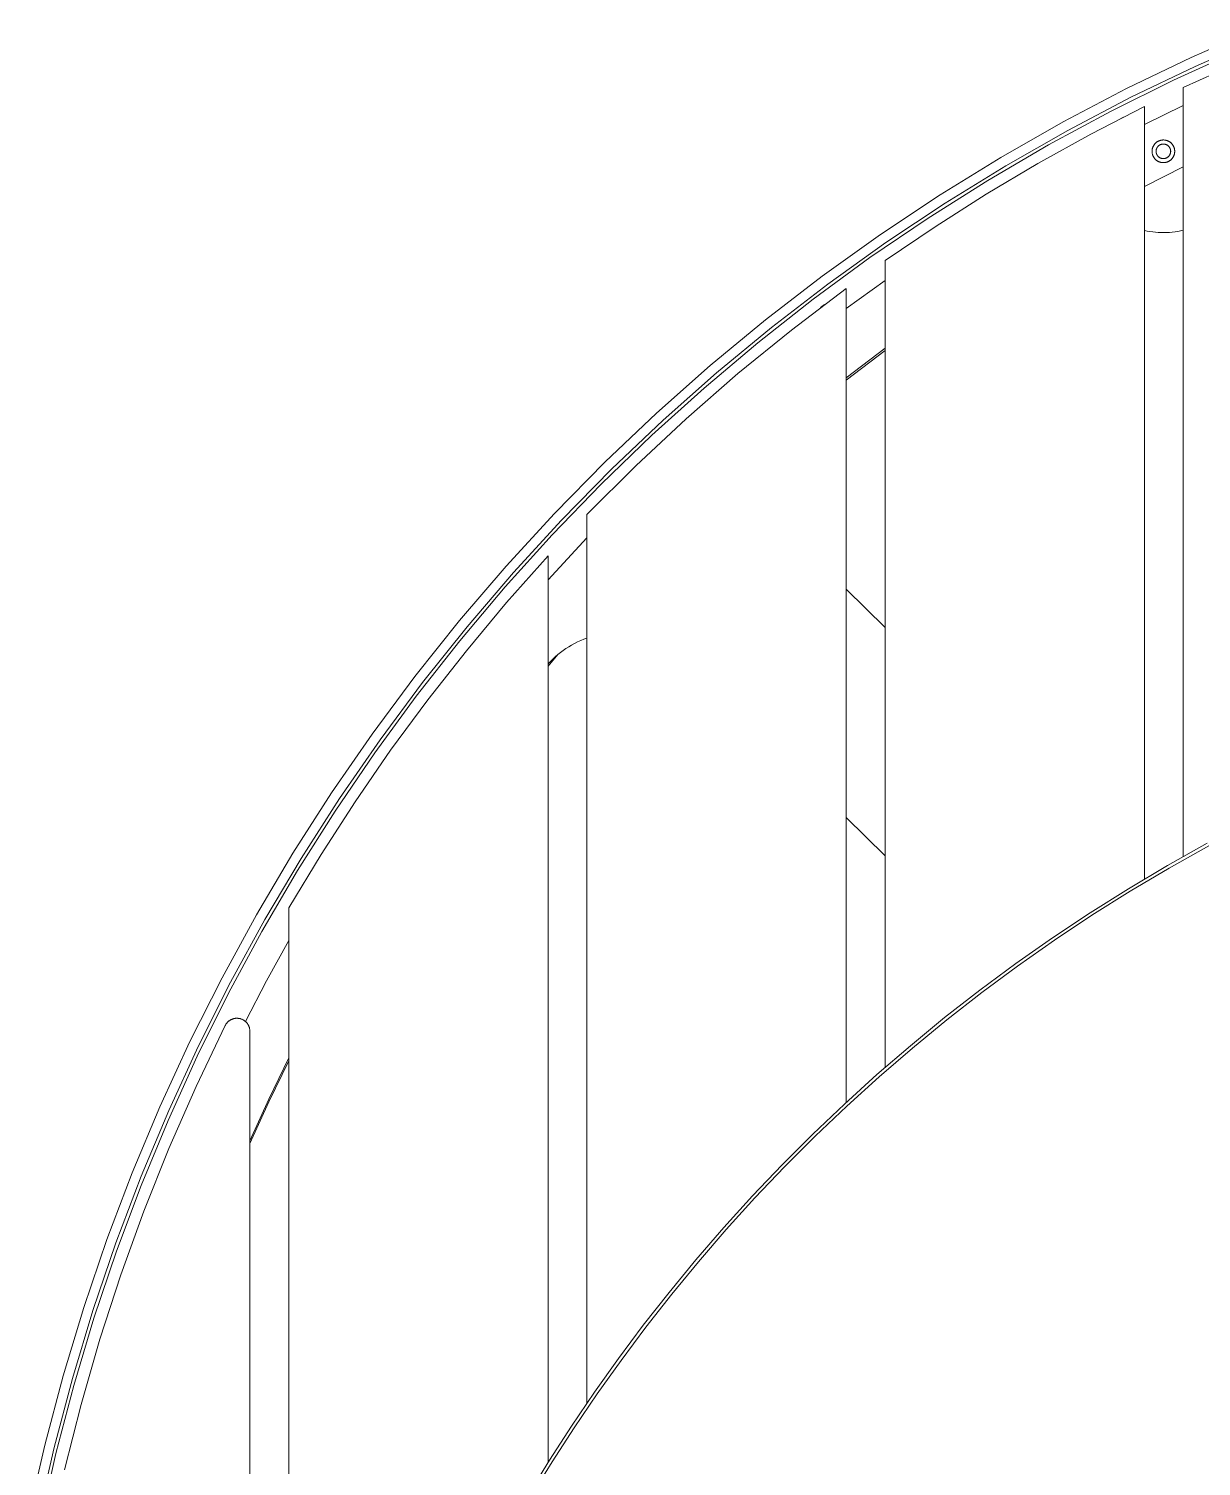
# Model space of a CAD drawing. Header units: inches. Extents: x 214 to 477, y -11 to 187.
# Drawn here: x 361.02 to 375.26, y 27.33 to 44.8 of the extents above; entities that cross this region are included whole.
import ezdxf

# ---------------------------------------------------------------- set-up
doc = ezdxf.new("R2010")
doc.units = ezdxf.units.IN
doc.layers.add('ZANO_R', color=7, linetype='Continuous', lineweight=0)

msp = doc.modelspace()

# ---------------------------------------------------------------- linework, layer by layer
at = {"layer": 'ZANO_R'}
for p, q in [((375.13785, 44.44602), (375.9341, 44.79615)), ((375.18725, 44.33873), (375.97977, 44.68722)), ((374.35416, 44.06861), (375.13785, 44.44602)), ((375.70117, 44.52551), (374.92289, 44.17154)), ((375.81425, 44.43006), (375.04304, 44.08157)), ((374.40723, 43.9631), (375.18725, 44.33873)), ((373.58396, 43.66438), (374.35416, 44.06861)), ((374.92289, 44.17154), (374.15714, 43.7912)), ((375.04304, 44.08157), (375.04304, 34.74077)), ((373.64064, 43.56076), (374.40723, 43.9631)), ((374.57059, 43.85221), (373.91914, 43.51533)), ((375.04304, 43.86366), (374.57056, 43.63202)), ((374.57059, 34.46673), (374.57059, 43.85221)), ((372.82817, 43.2338), (373.58396, 43.66438)), ((374.15714, 43.7912), (373.40482, 43.38494)), ((374.28364, 43.70682), (374.31512, 43.723)), ((372.8884, 43.1322), (373.64064, 43.56076)), ((373.91914, 43.51533), (373.2779, 43.15939)), ((374.57059, 43.5318), (374.57059, 43.63191)), ((373.40482, 43.38494), (372.66681, 42.95323)), ((374.66321, 43.30717), (374.66329, 43.31193)), ((374.66329, 43.31193), (374.66354, 43.31668)), ((374.66354, 43.31668), (374.66395, 43.32142)), ((374.66395, 43.32142), (374.66452, 43.32614)), ((374.66452, 43.32614), (374.66526, 43.33084)), ((374.66526, 43.33084), (374.66615, 43.33551)), ((374.66615, 43.33551), (374.66721, 43.34015)), ((374.66721, 43.34015), (374.66843, 43.34475)), ((374.66843, 43.34475), (374.66981, 43.3493)), ((374.66981, 43.3493), (374.67134, 43.3538)), ((374.67134, 43.3538), (374.67302, 43.35825)), ((374.67302, 43.35825), (374.67486, 43.36264)), ((374.67486, 43.36264), (374.67685, 43.36696)), ((374.67685, 43.36696), (374.67899, 43.37121)), ((374.67899, 43.37121), (374.68127, 43.37538)), ((374.68127, 43.37538), (374.6837, 43.37948)), ((374.6837, 43.37948), (374.68627, 43.38348)), ((374.68627, 43.38348), (374.68897, 43.3874)), ((374.68897, 43.3874), (374.6918, 43.39121)), ((374.6918, 43.39121), (374.69477, 43.39493)), ((374.69477, 43.39493), (374.69786, 43.39855)), ((374.69786, 43.39855), (374.70108, 43.40205)), ((374.70108, 43.40205), (374.70441, 43.40545)), ((374.70441, 43.40545), (374.70786, 43.40872)), ((374.70786, 43.40872), (374.71142, 43.41188)), ((374.71142, 43.41188), (374.71509, 43.41491)), ((374.71242, 43.30717), (374.71247, 43.31023)), ((374.71247, 43.31023), (374.71263, 43.31328)), ((374.71263, 43.31328), (374.7129, 43.31633)), ((374.7129, 43.31633), (374.71326, 43.31937)), ((374.71326, 43.31937), (374.71374, 43.32239)), ((374.71374, 43.32239), (374.71431, 43.32539)), ((374.71431, 43.32539), (374.71499, 43.32837)), ((374.71499, 43.32837), (374.71578, 43.33133)), ((374.71509, 43.41491), (374.71886, 43.41781)), ((374.71578, 43.33133), (374.71666, 43.33426)), ((374.71666, 43.33426), (374.71765, 43.33715)), ((374.71765, 43.33715), (374.71873, 43.34001)), ((374.71873, 43.34001), (374.71991, 43.34283)), ((374.71886, 43.41781), (374.72273, 43.42058)), ((374.71991, 43.34283), (374.72119, 43.34561)), ((374.72119, 43.34561), (374.72257, 43.34834)), ((374.72257, 43.34834), (374.72403, 43.35102)), ((374.72273, 43.42058), (374.72669, 43.42321)), ((374.72403, 43.35102), (374.72559, 43.35365)), ((374.72559, 43.35365), (374.72724, 43.35623)), ((374.72669, 43.42321), (374.73074, 43.42571)), ((374.72724, 43.35623), (374.72898, 43.35874)), ((374.72898, 43.35874), (374.7308, 43.3612)), ((374.73074, 43.42571), (374.73487, 43.42806)), ((374.7308, 43.3612), (374.73271, 43.36359)), ((374.73271, 43.36359), (374.7347, 43.36591)), ((374.7347, 43.36591), (374.73677, 43.36817)), ((374.73487, 43.42806), (374.73908, 43.43027)), ((374.73677, 43.36817), (374.73891, 43.37035)), ((374.73891, 43.37035), (374.74113, 43.37245)), ((374.73908, 43.43027), (374.74337, 43.43234)), ((374.74113, 43.37245), (374.74342, 43.37448)), ((374.74337, 43.43234), (374.74772, 43.43425)), ((374.74342, 43.37448), (374.74577, 43.37643)), ((374.74577, 43.37643), (374.7482, 43.3783)), ((374.74772, 43.43425), (374.75214, 43.43601)), ((374.7482, 43.3783), (374.75068, 43.38008)), ((374.75068, 43.38008), (374.75323, 43.38177)), ((374.75214, 43.43601), (374.75662, 43.43762)), ((374.75323, 43.38177), (374.75583, 43.38337)), ((374.75583, 43.38337), (374.75849, 43.38489)), ((374.75662, 43.43762), (374.76115, 43.43908)), ((374.75849, 43.38489), (374.7612, 43.38631)), ((374.76115, 43.43908), (374.76572, 43.44038)), ((374.7612, 43.38631), (374.76395, 43.38764)), ((374.76395, 43.38764), (374.76675, 43.38887)), ((374.76572, 43.44038), (374.77034, 43.44151)), ((374.76675, 43.38887), (374.76959, 43.39)), ((374.76959, 43.39), (374.77247, 43.39103)), ((374.77034, 43.44151), (374.775, 43.44249)), ((374.77247, 43.39103), (374.77538, 43.39197)), ((374.775, 43.44249), (374.77968, 43.44331)), ((374.77538, 43.39197), (374.77832, 43.3928)), ((374.77832, 43.3928), (374.78129, 43.39354)), ((374.77968, 43.44331), (374.78439, 43.44396)), ((374.78129, 43.39354), (374.78428, 43.39416)), ((374.78428, 43.39416), (374.7873, 43.39469)), ((374.78439, 43.44396), (374.78913, 43.44446)), ((374.7873, 43.39469), (374.79033, 43.39511)), ((374.78913, 43.44446), (374.79387, 43.44478)), ((374.79033, 43.39511), (374.79337, 43.39543)), ((374.79337, 43.39543), (374.79642, 43.39564)), ((374.79387, 43.44478), (374.79863, 43.44495)), ((374.79642, 43.39564), (374.79947, 43.39574)), ((374.79863, 43.44495), (374.80338, 43.44495)), ((374.79947, 43.39574), (374.80253, 43.39574)), ((374.80253, 43.39574), (374.80559, 43.39564)), ((374.80338, 43.44495), (374.80814, 43.44478)), ((374.80559, 43.39564), (374.80864, 43.39543)), ((374.80814, 43.44478), (374.81288, 43.44446)), ((374.80864, 43.39543), (374.81168, 43.39511)), ((374.81168, 43.39511), (374.81471, 43.39469)), ((374.81288, 43.44446), (374.81761, 43.44396)), ((374.81471, 43.39469), (374.81772, 43.39416)), ((374.81761, 43.44396), (374.82232, 43.44331)), ((374.81772, 43.39416), (374.82072, 43.39354)), ((374.82072, 43.39354), (374.82368, 43.3928)), ((374.82232, 43.44331), (374.82701, 43.44249)), ((374.82368, 43.3928), (374.82663, 43.39197)), ((374.82663, 43.39197), (374.82954, 43.39103)), ((374.82701, 43.44249), (374.83167, 43.44151)), ((374.82954, 43.39103), (374.83242, 43.39)), ((374.83167, 43.44151), (374.83628, 43.44038)), ((374.83242, 43.39), (374.83526, 43.38887)), ((374.83526, 43.38887), (374.83806, 43.38764)), ((374.83628, 43.44038), (374.84086, 43.43908)), ((374.83806, 43.38764), (374.84081, 43.38631)), ((374.84081, 43.38631), (374.84352, 43.38489)), ((374.84086, 43.43908), (374.84539, 43.43762)), ((374.84352, 43.38489), (374.84618, 43.38337)), ((374.84539, 43.43762), (374.84987, 43.43601)), ((374.84618, 43.38337), (374.84878, 43.38177)), ((374.84878, 43.38177), (374.85132, 43.38008)), ((374.84987, 43.43601), (374.85428, 43.43425)), ((374.85132, 43.38008), (374.85381, 43.3783)), ((374.85381, 43.3783), (374.85623, 43.37643)), ((374.85428, 43.43425), (374.85864, 43.43234)), ((374.85623, 43.37643), (374.85859, 43.37448)), ((374.85859, 43.37448), (374.86088, 43.37245)), ((374.85864, 43.43234), (374.86293, 43.43027)), ((374.86088, 43.37245), (374.8631, 43.37035)), ((374.86293, 43.43027), (374.86714, 43.42806)), ((374.8631, 43.37035), (374.86524, 43.36817)), ((374.86524, 43.36817), (374.86731, 43.36591)), ((374.86714, 43.42806), (374.87127, 43.42571)), ((374.86731, 43.36591), (374.8693, 43.36359)), ((374.8693, 43.36359), (374.8712, 43.3612)), ((374.8712, 43.3612), (374.87303, 43.35874)), ((374.87127, 43.42571), (374.87532, 43.42321)), ((374.87303, 43.35874), (374.87476, 43.35623)), ((374.87476, 43.35623), (374.87641, 43.35365)), ((374.87532, 43.42321), (374.87928, 43.42058)), ((374.87641, 43.35365), (374.87797, 43.35102)), ((374.87797, 43.35102), (374.87944, 43.34834)), ((374.87928, 43.42058), (374.88315, 43.41781)), ((374.87944, 43.34834), (374.88081, 43.34561)), ((374.88081, 43.34561), (374.88209, 43.34283)), ((374.88209, 43.34283), (374.88328, 43.34001)), ((374.88315, 43.41781), (374.88692, 43.41491)), ((374.88328, 43.34001), (374.88436, 43.33715)), ((374.88436, 43.33715), (374.88535, 43.33426)), ((374.88535, 43.33426), (374.88623, 43.33133)), ((374.88623, 43.33133), (374.88701, 43.32837)), ((374.88692, 43.41491), (374.89059, 43.41188)), ((374.88701, 43.32837), (374.88769, 43.32539)), ((374.88769, 43.32539), (374.88827, 43.32239)), ((374.88827, 43.32239), (374.88874, 43.31937)), ((374.88874, 43.31937), (374.88911, 43.31633)), ((374.88911, 43.31633), (374.88938, 43.31328)), ((374.88938, 43.31328), (374.88953, 43.31023)), ((374.88953, 43.31023), (374.88959, 43.30717)), ((374.89059, 43.41188), (374.89415, 43.40872)), ((374.89415, 43.40872), (374.8976, 43.40545)), ((374.8976, 43.40545), (374.90093, 43.40205)), ((374.90093, 43.40205), (374.90415, 43.39855)), ((374.90415, 43.39855), (374.90724, 43.39493)), ((374.90724, 43.39493), (374.9102, 43.39121)), ((374.9102, 43.39121), (374.91304, 43.3874)), ((374.91304, 43.3874), (374.91574, 43.38348)), ((374.91574, 43.38348), (374.91831, 43.37948)), ((374.91831, 43.37948), (374.92073, 43.37538)), ((374.92073, 43.37538), (374.92302, 43.37121)), ((374.92302, 43.37121), (374.92515, 43.36696)), ((374.92515, 43.36696), (374.92714, 43.36264)), ((374.92714, 43.36264), (374.92898, 43.35825)), ((374.92898, 43.35825), (374.93067, 43.3538)), ((374.93067, 43.3538), (374.9322, 43.3493)), ((374.9322, 43.3493), (374.93358, 43.34475)), ((374.93358, 43.34475), (374.9348, 43.34015)), ((374.9348, 43.34015), (374.93585, 43.33551)), ((374.93585, 43.33551), (374.93675, 43.33084)), ((374.93675, 43.33084), (374.93749, 43.32614)), ((374.93749, 43.32614), (374.93806, 43.32142)), ((374.93806, 43.32142), (374.93847, 43.31668)), ((374.93847, 43.31668), (374.93872, 43.31193)), ((374.93872, 43.31193), (374.9388, 43.30717)), ((372.0877, 42.7774), (372.82817, 43.2338)), ((373.2779, 43.15939), (372.64743, 42.78471)), ((374.66329, 43.30242), (374.66321, 43.30717)), ((374.66354, 43.29767), (374.66329, 43.30242)), ((374.66395, 43.29293), (374.66354, 43.29767)), ((374.66452, 43.2882), (374.66395, 43.29293)), ((374.66526, 43.28351), (374.66452, 43.2882)), ((374.66615, 43.27883), (374.66526, 43.28351)), ((374.66721, 43.2742), (374.66615, 43.27883)), ((374.66843, 43.2696), (374.66721, 43.2742)), ((374.66981, 43.26504), (374.66843, 43.2696)), ((374.67134, 43.26054), (374.66981, 43.26504)), ((374.67302, 43.25609), (374.67134, 43.26054)), ((374.67486, 43.25171), (374.67302, 43.25609)), ((374.67685, 43.24739), (374.67486, 43.25171)), ((374.67899, 43.24314), (374.67685, 43.24739)), ((374.68127, 43.23896), (374.67899, 43.24314)), ((374.6837, 43.23487), (374.68127, 43.23896)), ((374.68627, 43.23086), (374.6837, 43.23487)), ((374.68897, 43.22695), (374.68627, 43.23086)), ((374.6918, 43.22313), (374.68897, 43.22695)), ((374.69477, 43.21941), (374.6918, 43.22313)), ((374.69786, 43.2158), (374.69477, 43.21941)), ((374.70108, 43.21229), (374.69786, 43.2158)), ((374.70441, 43.2089), (374.70108, 43.21229)), ((374.70786, 43.20562), (374.70441, 43.2089)), ((374.71142, 43.20247), (374.70786, 43.20562)), ((374.71509, 43.19944), (374.71142, 43.20247)), ((374.71247, 43.30412), (374.71242, 43.30717)), ((374.71263, 43.30106), (374.71247, 43.30412)), ((374.7129, 43.29801), (374.71263, 43.30106)), ((374.71326, 43.29498), (374.7129, 43.29801)), ((374.71374, 43.29196), (374.71326, 43.29498)), ((374.71431, 43.28895), (374.71374, 43.29196)), ((374.71499, 43.28597), (374.71431, 43.28895)), ((374.71578, 43.28302), (374.71499, 43.28597)), ((374.71886, 43.19654), (374.71509, 43.19944)), ((374.71666, 43.28009), (374.71578, 43.28302)), ((374.71765, 43.2772), (374.71666, 43.28009)), ((374.71873, 43.27434), (374.71765, 43.2772)), ((374.71991, 43.27152), (374.71873, 43.27434)), ((374.72273, 43.19377), (374.71886, 43.19654)), ((374.72119, 43.26874), (374.71991, 43.27152)), ((374.72257, 43.26601), (374.72119, 43.26874)), ((374.72403, 43.26332), (374.72257, 43.26601)), ((374.72669, 43.19113), (374.72273, 43.19377)), ((374.72559, 43.26069), (374.72403, 43.26332)), ((374.72724, 43.25812), (374.72559, 43.26069)), ((374.73074, 43.18864), (374.72669, 43.19113)), ((374.72898, 43.2556), (374.72724, 43.25812)), ((374.7308, 43.25315), (374.72898, 43.2556)), ((374.73487, 43.18628), (374.73074, 43.18864)), ((374.73271, 43.25075), (374.7308, 43.25315)), ((374.7347, 43.24843), (374.73271, 43.25075)), ((374.73677, 43.24618), (374.7347, 43.24843)), ((374.73908, 43.18407), (374.73487, 43.18628)), ((374.73891, 43.244), (374.73677, 43.24618)), ((374.74113, 43.24189), (374.73891, 43.244)), ((374.74337, 43.18201), (374.73908, 43.18407)), ((374.74342, 43.23986), (374.74113, 43.24189)), ((374.74772, 43.18009), (374.74337, 43.18201)), ((374.74577, 43.23792), (374.74342, 43.23986)), ((374.7482, 43.23605), (374.74577, 43.23792)), ((374.75214, 43.17833), (374.74772, 43.18009)), ((374.75068, 43.23427), (374.7482, 43.23605)), ((374.75323, 43.23258), (374.75068, 43.23427)), ((374.75662, 43.17672), (374.75214, 43.17833)), ((374.75583, 43.23097), (374.75323, 43.23258)), ((374.75849, 43.22946), (374.75583, 43.23097)), ((374.76115, 43.17527), (374.75662, 43.17672)), ((374.7612, 43.22804), (374.75849, 43.22946)), ((374.76572, 43.17397), (374.76115, 43.17527)), ((374.76395, 43.22671), (374.7612, 43.22804)), ((374.76675, 43.22548), (374.76395, 43.22671)), ((374.77034, 43.17283), (374.76572, 43.17397)), ((374.76959, 43.22435), (374.76675, 43.22548)), ((374.77247, 43.22331), (374.76959, 43.22435)), ((374.775, 43.17185), (374.77034, 43.17283)), ((374.77538, 43.22238), (374.77247, 43.22331)), ((374.77968, 43.17104), (374.775, 43.17185)), ((374.77832, 43.22154), (374.77538, 43.22238)), ((374.78129, 43.22081), (374.77832, 43.22154)), ((374.78439, 43.17038), (374.77968, 43.17104)), ((374.78428, 43.22018), (374.78129, 43.22081)), ((374.7873, 43.21966), (374.78428, 43.22018)), ((374.78913, 43.16989), (374.78439, 43.17038)), ((374.79033, 43.21924), (374.7873, 43.21966)), ((374.79387, 43.16956), (374.78913, 43.16989)), ((374.79337, 43.21892), (374.79033, 43.21924)), ((374.79642, 43.21871), (374.79337, 43.21892)), ((374.79863, 43.1694), (374.79387, 43.16956)), ((374.79947, 43.2186), (374.79642, 43.21871)), ((374.80338, 43.1694), (374.79863, 43.1694)), ((374.80253, 43.2186), (374.79947, 43.2186)), ((374.80559, 43.21871), (374.80253, 43.2186)), ((374.80814, 43.16956), (374.80338, 43.1694)), ((374.80864, 43.21892), (374.80559, 43.21871)), ((374.81288, 43.16989), (374.80814, 43.16956)), ((374.81168, 43.21924), (374.80864, 43.21892)), ((374.81471, 43.21966), (374.81168, 43.21924)), ((374.81761, 43.17038), (374.81288, 43.16989)), ((374.81772, 43.22018), (374.81471, 43.21966)), ((374.82232, 43.17104), (374.81761, 43.17038)), ((374.82072, 43.22081), (374.81772, 43.22018)), ((374.82368, 43.22154), (374.82072, 43.22081)), ((374.82701, 43.17185), (374.82232, 43.17104)), ((374.82663, 43.22238), (374.82368, 43.22154)), ((374.82954, 43.22331), (374.82663, 43.22238)), ((374.83167, 43.17283), (374.82701, 43.17185)), ((374.83242, 43.22435), (374.82954, 43.22331)), ((374.83628, 43.17397), (374.83167, 43.17283)), ((374.83526, 43.22548), (374.83242, 43.22435)), ((374.83806, 43.22671), (374.83526, 43.22548)), ((374.84086, 43.17527), (374.83628, 43.17397)), ((374.84081, 43.22804), (374.83806, 43.22671)), ((374.84352, 43.22946), (374.84081, 43.22804)), ((374.84539, 43.17672), (374.84086, 43.17527)), ((374.84618, 43.23097), (374.84352, 43.22946)), ((374.84987, 43.17833), (374.84539, 43.17672)), ((374.84878, 43.23258), (374.84618, 43.23097)), ((374.85132, 43.23427), (374.84878, 43.23258)), ((374.85428, 43.18009), (374.84987, 43.17833)), ((374.85381, 43.23605), (374.85132, 43.23427)), ((374.85623, 43.23792), (374.85381, 43.23605)), ((374.85864, 43.18201), (374.85428, 43.18009)), ((374.85859, 43.23986), (374.85623, 43.23792)), ((374.86088, 43.24189), (374.85859, 43.23986)), ((374.86293, 43.18407), (374.85864, 43.18201)), ((374.8631, 43.244), (374.86088, 43.24189)), ((374.86714, 43.18628), (374.86293, 43.18407)), ((374.86524, 43.24618), (374.8631, 43.244)), ((374.86731, 43.24843), (374.86524, 43.24618)), ((374.87127, 43.18864), (374.86714, 43.18628)), ((374.8693, 43.25075), (374.86731, 43.24843)), ((374.8712, 43.25315), (374.8693, 43.25075)), ((374.87303, 43.2556), (374.8712, 43.25315)), ((374.87532, 43.19113), (374.87127, 43.18864)), ((374.87476, 43.25812), (374.87303, 43.2556)), ((374.87641, 43.26069), (374.87476, 43.25812)), ((374.87928, 43.19377), (374.87532, 43.19113)), ((374.87797, 43.26332), (374.87641, 43.26069)), ((374.87944, 43.26601), (374.87797, 43.26332)), ((374.88315, 43.19654), (374.87928, 43.19377)), ((374.88081, 43.26874), (374.87944, 43.26601)), ((374.88209, 43.27152), (374.88081, 43.26874)), ((374.88328, 43.27434), (374.88209, 43.27152)), ((374.88692, 43.19944), (374.88315, 43.19654)), ((374.88436, 43.2772), (374.88328, 43.27434)), ((374.88535, 43.28009), (374.88436, 43.2772)), ((374.88623, 43.28302), (374.88535, 43.28009)), ((374.88701, 43.28597), (374.88623, 43.28302)), ((374.89059, 43.20247), (374.88692, 43.19944)), ((374.88769, 43.28895), (374.88701, 43.28597)), ((374.88827, 43.29196), (374.88769, 43.28895)), ((374.88874, 43.29498), (374.88827, 43.29196)), ((374.88911, 43.29801), (374.88874, 43.29498)), ((374.88938, 43.30106), (374.88911, 43.29801)), ((374.88953, 43.30412), (374.88938, 43.30106)), ((374.88959, 43.30717), (374.88953, 43.30412)), ((374.89415, 43.20562), (374.89059, 43.20247)), ((374.8976, 43.2089), (374.89415, 43.20562)), ((374.90093, 43.21229), (374.8976, 43.2089)), ((374.90415, 43.2158), (374.90093, 43.21229)), ((374.90724, 43.21941), (374.90415, 43.2158)), ((374.9102, 43.22313), (374.90724, 43.21941)), ((374.91304, 43.22695), (374.9102, 43.22313)), ((374.91574, 43.23086), (374.91304, 43.22695)), ((374.91831, 43.23487), (374.91574, 43.23086)), ((374.92073, 43.23896), (374.91831, 43.23487)), ((374.92302, 43.24314), (374.92073, 43.23896)), ((374.92515, 43.24739), (374.92302, 43.24314)), ((374.92714, 43.25171), (374.92515, 43.24739)), ((374.92898, 43.25609), (374.92714, 43.25171)), ((374.93067, 43.26054), (374.92898, 43.25609)), ((374.9322, 43.26504), (374.93067, 43.26054)), ((374.93358, 43.2696), (374.9322, 43.26504)), ((374.9348, 43.2742), (374.93358, 43.2696)), ((374.93585, 43.27883), (374.9348, 43.2742)), ((374.93675, 43.28351), (374.93585, 43.27883)), ((374.93749, 43.2882), (374.93675, 43.28351)), ((374.93806, 43.29293), (374.93749, 43.2882)), ((374.93847, 43.29767), (374.93806, 43.29293)), ((374.93872, 43.30242), (374.93847, 43.29767)), ((374.9388, 43.30717), (374.93872, 43.30242)), ((372.1514, 42.67794), (372.8884, 43.1322)), ((374.57059, 42.88), (375.04304, 43.11972)), ((372.66681, 42.95323), (371.94397, 42.49658)), ((372.64743, 42.78471), (372.02827, 42.39161)), ((371.36342, 42.29571), (372.0877, 42.7774)), ((371.43051, 42.1985), (372.1514, 42.67794)), ((371.94397, 42.49658), (371.23715, 42.01552)), ((370.65619, 41.7893), (371.36342, 42.29571)), ((372.02827, 42.39161), (371.42097, 41.98043)), ((374.57059, 42.34628), (374.60386, 42.3389)), ((374.60386, 42.3389), (374.63736, 42.33268)), ((374.63736, 42.33268), (374.67106, 42.32762)), ((374.67106, 42.32762), (374.70491, 42.32372)), ((374.70491, 42.32372), (374.73888, 42.32099)), ((374.73888, 42.32099), (374.77292, 42.31944)), ((374.77292, 42.31944), (374.80699, 42.31906)), ((374.80699, 42.31906), (374.84105, 42.31985)), ((374.84105, 42.31985), (374.87507, 42.32182)), ((374.87507, 42.32182), (374.909, 42.32496)), ((374.909, 42.32496), (374.9428, 42.32927)), ((374.9428, 42.32927), (374.97644, 42.33474)), ((374.97644, 42.33474), (375.00986, 42.34136)), ((375.00986, 42.34136), (375.04304, 42.34914)), ((370.7266, 41.69447), (371.43051, 42.1985)), ((371.23715, 42.01552), (370.54715, 41.5106)), ((371.42097, 41.98043), (371.42097, 32.17876)), ((369.96687, 41.25879), (370.65619, 41.7893)), ((371.42097, 41.73981), (370.94846, 41.39725)), ((370.04051, 41.16645), (370.7266, 41.69447)), ((370.94852, 41.64202), (370.28233, 41.1355)), ((370.94852, 31.75344), (370.94852, 41.64202)), ((370.54715, 41.5106), (369.8748, 40.98242)), ((370.63521, 41.4082), (370.68651, 41.44701)), ((370.94852, 41.24947), (370.94852, 41.39715)), ((369.29627, 40.7048), (369.96687, 41.25879)), ((369.37305, 40.61506), (370.04051, 41.16645)), ((370.28233, 41.1355), (369.63355, 40.60686)), ((369.8748, 40.98242), (369.22088, 40.43159)), ((370.94852, 40.55689), (371.42097, 40.9143)), ((370.94852, 40.52834), (371.42091, 40.88587)), ((368.64519, 40.128), (369.29627, 40.7048)), ((368.72503, 40.04095), (369.37305, 40.61506)), ((369.63355, 40.60686), (369.00291, 40.05671)), ((369.22088, 40.43159), (368.58614, 39.85876)), ((368.01441, 39.52906), (368.64519, 40.128)), ((368.0972, 39.44483), (368.72503, 40.04095)), ((369.00291, 40.05671), (368.39113, 39.48565)), ((368.58614, 39.85876), (367.97133, 39.2646)), ((367.40467, 38.90871), (368.01441, 39.52906)), ((368.39113, 39.48565), (367.7989, 38.89435)), ((367.49033, 38.82738), (368.0972, 39.44483)), ((367.97133, 39.2646), (367.37716, 38.64978)), ((367.84452, 38.94134), (367.85154, 38.94854)), ((366.81672, 38.26768), (367.40467, 38.90871)), ((366.90512, 38.18936), (367.49033, 38.82738)), ((367.7989, 38.89435), (367.7989, 28.09976)), ((367.37716, 38.64978), (366.80433, 38.01505)), ((367.7989, 38.61017), (367.32645, 38.09999)), ((366.25123, 37.60675), (366.81672, 38.26768)), ((367.32645, 38.39279), (366.82152, 37.82446)), ((367.32645, 27.37827), (367.32645, 38.39279)), ((366.34229, 37.53152), (366.90512, 38.18936)), ((366.80433, 38.01505), (366.2535, 37.36112)), ((371.42097, 37.52095), (370.94852, 37.98997)), ((366.82152, 37.82446), (366.33419, 37.24096)), ((365.7089, 36.92668), (366.25123, 37.60675)), ((365.8025, 36.85465), (366.34229, 37.53152)), ((367.72286, 37.36423), (367.76062, 37.38003)), ((367.76062, 37.38003), (367.7989, 37.39451)), ((366.2535, 37.36112), (365.72533, 36.68877)), ((366.33419, 37.24096), (365.86491, 36.64286)), ((367.32645, 37.05165), (367.45099, 37.19796)), ((367.445, 37.19298), (367.47699, 37.21851)), ((367.47699, 37.21851), (367.50985, 37.24292)), ((367.50985, 37.24292), (367.54352, 37.26618)), ((367.54352, 37.26618), (367.57799, 37.28825)), ((367.57799, 37.28825), (367.6132, 37.30912)), ((367.6132, 37.30912), (367.64911, 37.32875)), ((367.64911, 37.32875), (367.68568, 37.34713)), ((367.68568, 37.34713), (367.72286, 37.36423)), ((367.32645, 37.08025), (367.35461, 37.10996)), ((367.35461, 37.10996), (367.38378, 37.13867)), ((367.38378, 37.13867), (367.41392, 37.16636)), ((367.41392, 37.16636), (367.445, 37.19298)), ((365.19037, 36.22831), (365.7089, 36.92668)), ((365.2864, 36.15954), (365.8025, 36.85465)), ((365.72533, 36.68877), (365.22041, 35.99878)), ((365.86491, 36.64286), (365.41413, 36.03069)), ((364.69625, 35.51245), (365.19037, 36.22831)), ((364.79459, 35.44704), (365.2864, 36.15954)), ((365.22041, 35.99878), (364.73934, 35.29195)), ((365.41413, 36.03069), (364.98225, 35.40504)), ((364.22713, 34.77996), (364.69625, 35.51245)), ((364.73934, 35.29195), (364.28269, 34.56911)), ((364.32767, 34.71799), (364.79459, 35.44704)), ((364.98225, 35.40504), (364.56969, 34.76648)), ((370.94852, 35.21614), (371.42097, 34.74712)), ((363.78357, 34.03172), (364.22713, 34.77996)), ((364.56969, 34.76648), (364.17683, 34.11562)), ((375.33464, 34.9021), (374.85154, 34.63161)), ((374.87123, 34.59962), (375.35345, 34.86962)), ((363.8862, 33.97325), (364.32767, 34.71799)), ((374.85154, 34.63161), (374.37693, 34.34973)), ((374.39748, 34.31825), (374.87123, 34.59962)), ((364.28269, 34.56911), (363.85098, 33.83111)), ((374.37693, 34.34973), (373.91119, 34.05684)), ((373.9326, 34.0259), (374.39748, 34.31825)), ((364.17683, 34.11562), (364.17683, 18.43537)), ((373.91119, 34.05684), (373.4547, 33.75334)), ((363.36611, 33.26861), (363.78357, 34.03172)), ((363.47069, 33.21372), (363.8862, 33.97325)), ((373.47693, 33.72295), (373.9326, 34.0259)), ((363.85098, 33.83111), (363.44472, 33.07879)), ((364.17683, 33.72005), (363.90813, 33.23129)), ((373.4547, 33.75334), (373.0078, 33.43965)), ((373.03084, 33.40984), (373.47693, 33.72295)), ((373.0078, 33.43965), (372.57079, 33.11621)), ((372.59463, 33.08698), (373.03084, 33.40984)), ((362.97523, 32.49155), (363.36611, 33.26861)), ((363.08164, 32.4403), (363.47069, 33.21372)), ((363.90813, 33.23129), (363.65055, 32.73657)), ((363.44472, 33.07879), (363.06438, 32.31304)), ((372.57079, 33.11621), (372.14399, 32.78344)), ((372.1686, 32.75481), (372.59463, 33.08698)), ((363.05131, 31.94662), (363.40597, 32.68828)), ((363.4085, 32.69314), (363.40597, 32.68828)), ((363.4112, 32.69791), (363.4085, 32.69314)), ((363.41406, 32.70258), (363.4112, 32.69791)), ((363.41708, 32.70715), (363.41406, 32.70258)), ((363.42026, 32.71161), (363.41708, 32.70715)), ((363.4236, 32.71596), (363.42026, 32.71161)), ((363.42708, 32.72019), (363.4236, 32.71596)), ((363.43071, 32.7243), (363.42708, 32.72019)), ((363.43447, 32.72828), (363.43071, 32.7243)), ((363.43838, 32.73212), (363.43447, 32.72828)), ((363.44241, 32.73583), (363.43838, 32.73212)), ((363.44658, 32.73939), (363.44241, 32.73583)), ((363.45086, 32.74281), (363.44658, 32.73939)), ((363.45526, 32.74607), (363.45086, 32.74281)), ((363.45977, 32.74918), (363.45526, 32.74607)), ((363.46438, 32.75213), (363.45977, 32.74918)), ((363.4691, 32.75492), (363.46438, 32.75213)), ((363.47391, 32.75755), (363.4691, 32.75492)), ((363.47881, 32.76), (363.47391, 32.75755)), ((363.48379, 32.76228), (363.47881, 32.76)), ((363.48885, 32.76439), (363.48379, 32.76228)), ((363.49397, 32.76632), (363.48885, 32.76439)), ((363.49916, 32.76808), (363.49397, 32.76632)), ((363.50441, 32.76964), (363.49916, 32.76808)), ((363.50971, 32.77103), (363.50441, 32.76964)), ((363.51506, 32.77223), (363.50971, 32.77103)), ((363.52044, 32.77325), (363.51506, 32.77223)), ((363.52586, 32.77407), (363.52044, 32.77325)), ((363.5313, 32.77471), (363.52586, 32.77407)), ((363.53676, 32.77516), (363.5313, 32.77471)), ((363.54223, 32.77542), (363.53676, 32.77516)), ((363.54771, 32.77548), (363.54223, 32.77542)), ((363.55319, 32.77536), (363.54771, 32.77548)), ((363.55866, 32.77505), (363.55319, 32.77536)), ((363.56412, 32.77454), (363.55866, 32.77505)), ((363.56955, 32.77385), (363.56412, 32.77454)), ((363.57496, 32.77297), (363.56955, 32.77385)), ((363.58033, 32.7719), (363.57496, 32.77297)), ((363.58567, 32.77064), (363.58033, 32.7719)), ((363.59095, 32.7692), (363.58567, 32.77064)), ((363.59618, 32.76758), (363.59095, 32.7692)), ((363.60136, 32.76577), (363.59618, 32.76758)), ((363.60646, 32.76379), (363.60136, 32.76577)), ((363.6115, 32.76163), (363.60646, 32.76379)), ((363.61646, 32.75929), (363.6115, 32.76163)), ((363.62133, 32.75679), (363.61646, 32.75929)), ((363.62611, 32.75412), (363.62133, 32.75679)), ((363.6308, 32.75128), (363.62611, 32.75412)), ((363.63538, 32.74828), (363.6308, 32.75128)), ((363.63986, 32.74512), (363.63538, 32.74828)), ((363.64423, 32.74181), (363.63986, 32.74512)), ((363.64848, 32.73835), (363.64423, 32.74181)), ((363.6526, 32.73475), (363.64848, 32.73835)), ((363.6566, 32.731), (363.6526, 32.73475)), ((363.66046, 32.72711), (363.6566, 32.731)), ((363.66419, 32.7231), (363.66046, 32.72711)), ((363.66777, 32.71896), (363.66419, 32.7231)), ((363.67121, 32.71469), (363.66777, 32.71896)), ((363.6745, 32.71031), (363.67121, 32.71469)), ((363.67763, 32.70581), (363.6745, 32.71031)), ((363.68061, 32.70121), (363.67763, 32.70581)), ((363.68342, 32.69651), (363.68061, 32.70121)), ((363.68607, 32.69171), (363.68342, 32.69651)), ((363.68855, 32.68683), (363.68607, 32.69171)), ((363.69086, 32.68186), (363.68855, 32.68683)), ((363.69299, 32.67681), (363.69086, 32.68186)), ((363.69495, 32.6717), (363.69299, 32.67681)), ((363.69673, 32.66651), (363.69495, 32.6717)), ((363.69832, 32.66127), (363.69673, 32.66651)), ((363.69974, 32.65598), (363.69832, 32.66127)), ((363.70097, 32.65064), (363.69974, 32.65598)), ((372.14399, 32.78344), (371.72765, 32.4418)), ((371.75302, 32.41379), (372.1686, 32.75481)), ((362.61141, 31.70146), (362.97523, 32.49155)), ((363.70201, 32.64526), (363.70097, 32.65064)), ((363.70286, 32.63985), (363.70201, 32.64526)), ((363.70353, 32.63441), (363.70286, 32.63985)), ((363.704, 32.62895), (363.70353, 32.63441)), ((363.70429, 32.62348), (363.704, 32.62895)), ((363.70439, 32.618), (363.70429, 32.62348)), ((363.70439, 10.55095), (363.70439, 32.618)), ((363.06438, 32.31304), (362.71041, 31.53475)), ((362.71953, 31.65392), (363.08164, 32.4403)), ((371.72765, 32.4418), (371.32202, 32.09175)), ((371.34813, 32.06438), (371.75302, 32.41379)), ((363.93477, 31.75903), (364.17683, 32.25983)), ((363.93479, 31.79292), (364.17683, 32.2932)), ((371.32202, 32.09175), (370.92732, 31.73376)), ((370.95415, 31.70704), (371.34813, 32.06438)), ((362.72134, 31.19365), (363.05131, 31.94662)), ((363.70439, 31.28716), (363.93479, 31.79292)), ((362.27507, 30.89928), (362.61141, 31.70146)), ((362.38477, 30.8555), (362.71953, 31.65392)), ((363.70438, 31.25277), (363.93477, 31.75903)), ((370.92732, 31.73376), (370.54374, 31.36829)), ((370.57126, 31.34224), (370.95415, 31.70704)), ((362.71041, 31.53475), (362.38322, 30.74483)), ((370.54374, 31.36829), (370.17145, 30.99583)), ((370.19965, 30.97045), (370.57126, 31.34224)), ((362.41642, 30.43019), (362.72134, 31.19365)), ((370.17145, 30.99583), (369.81059, 30.61684)), ((369.83944, 30.59216), (370.19965, 30.97045)), ((361.96662, 30.08598), (362.27507, 30.89928)), ((362.07777, 30.046), (362.38477, 30.8555)), ((362.38322, 30.74483), (362.08318, 29.94421)), ((369.81059, 30.61684), (369.46127, 30.23181)), ((369.49077, 30.20782), (369.83944, 30.59216)), ((362.1369, 29.65707), (362.41642, 30.43019)), ((369.46127, 30.23181), (369.1236, 29.84121)), ((361.68643, 29.26251), (361.96662, 30.08598)), ((361.79889, 29.2264), (362.07777, 30.046)), ((369.15371, 29.81793), (369.49077, 30.20782)), ((362.08318, 29.94421), (361.81065, 29.1338)), ((369.1236, 29.84121), (368.79764, 29.44551)), ((368.82834, 29.42296), (369.15371, 29.81793)), ((361.88306, 28.87514), (362.1369, 29.65707)), ((368.79764, 29.44551), (368.48344, 29.04519)), ((368.51471, 29.02336), (368.82834, 29.42296)), ((361.43483, 28.42986), (361.68643, 29.26251)), ((361.54847, 28.39765), (361.79889, 29.2264)), ((361.81065, 29.1338), (361.56596, 28.31456)), ((368.48344, 29.04519), (368.18102, 28.6407)), ((368.21284, 28.61961), (368.51471, 29.02336)), ((361.6552, 28.08525), (361.88306, 28.87514)), ((368.18102, 28.6407), (367.89038, 28.23251)), ((367.92273, 28.21216), (368.21284, 28.61961)), ((361.21212, 27.58902), (361.43483, 28.42986)), ((361.3268, 27.56075), (361.54847, 28.39765)), ((361.56596, 28.31456), (361.34937, 27.48745)), ((367.89038, 28.23251), (367.61151, 27.82106)), ((367.64437, 27.80146), (367.92273, 28.21216)), ((361.45355, 27.28826), (361.6552, 28.08525)), ((367.61151, 27.82106), (367.34436, 27.40679)), ((367.3777, 27.38794), (367.64437, 27.80146)), ((361.01856, 26.74099), (361.21212, 27.58902)), ((361.13415, 26.7167), (361.3268, 27.56075)), ((361.34937, 27.48745), (361.16115, 26.65342)), ((367.34436, 27.40679), (367.08888, 26.99015)), ((367.12268, 26.97205), (367.3777, 27.38794))]:
    msp.add_line(p, q, dxfattribs=at)

doc.saveas('drawing.dxf')
